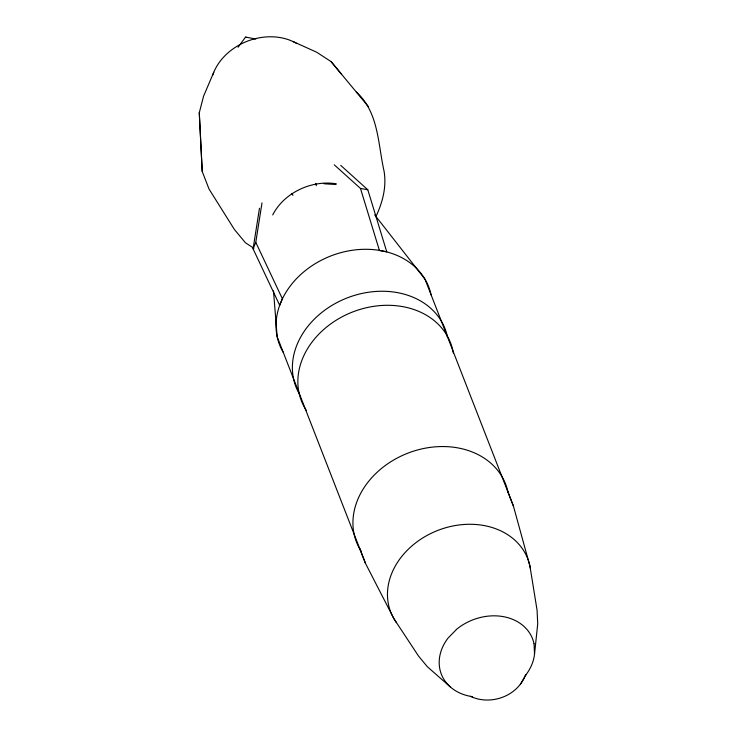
<?xml version="1.0" encoding="UTF-8"?>
<svg xmlns="http://www.w3.org/2000/svg" width="737" height="737" viewBox="0 0 737 737"><rect width="100%" height="100%" fill="white"/><g stroke="black" fill="none" stroke-linecap="round" stroke-linejoin="round"><path stroke-width="1.11" d="M524.624 676.474A48.918 39.273 -21.3 0 0 534.518 654.152L537.724 623.843L537.07 610.181L529.958 566.209L513.403 506.024L507.351 490.391M261.994 202.896L255.785 242.344L282.391 298.807L279.692 305.33L253.086 248.866L259.47 208.276M253.906 248.268L245.375 242.703L234.348 229.4L209.041 189.068L202.224 171.472L199.276 112.752L203.569 96.188L213.767 72.281M245.43 37.265L246.047 37.384L245.43 37.265L238.079 47.232M253.086 248.866L255.785 242.344M375.879 216.66C382.577 202.509 386.704 186.949 384.078 171.26C377.943 144.148 378.763 112.116 356.349 92.088M470.446 696.336C489.838 705.53 515.651 697.027 524.523 677.202M520.405 684.314L525.969 674.779M456.415 629.509L447.93 638.224A48.918 39.273 -21.3 0 0 472.583 696.677M324.077 183.762L335.925 184.517M360.476 188.432L367.809 189.778L386.768 251.842L379.435 250.497L360.476 188.432L334.257 164.821M245.826 37.117L255.813 39.052M292.976 41.521L316.735 52.253L331.06 61.586L368.601 106.874M450.252 686.875L427.34 666.709L418.616 656.179L394.074 618.969L365.515 563.446L277.158 336.708L273.491 290.885M340.743 165.401L367.809 189.778M331.06 61.586L341.471 74.151M374.746 214.955L425.037 279.286L513.403 506.024M291.723 193.416L292.985 195.333M359.463 547.812L365.515 563.446M315.832 183.458L316.32 185.706M199.276 112.752L202.224 171.472M534.049 643.788L534.518 654.152M361.296 551.497A80.001 64.23 -21.3 0 1 406.538 453.688A80.001 64.23 -21.3 0 1 508.005 492.178M306.224 410.251A80.001 64.23 -21.3 0 1 352.756 311.926A80.001 64.23 -21.3 0 1 453.347 353.124M299.572 394.295A80.001 64.23 -21.3 0 1 347.284 297.877A80.001 64.23 -21.3 0 1 447.451 336.883M283.211 352.341A80.001 64.23 -21.3 0 1 330.922 255.923A80.001 64.23 -21.3 0 1 431.099 294.929M456.396 629.444A48.918 39.273 -21.3 0 1 534.021 643.723M396.497 622.682A73.507 59.015 -21.3 0 1 436.636 530.88A73.507 59.015 -21.3 0 1 530.364 568.374M212.606 75.404A53.552 42.995 -21.3 0 1 296.891 43.603M272.727 214.955A52.649 42.267 -21.3 0 1 336.293 183.799"/></g></svg>
